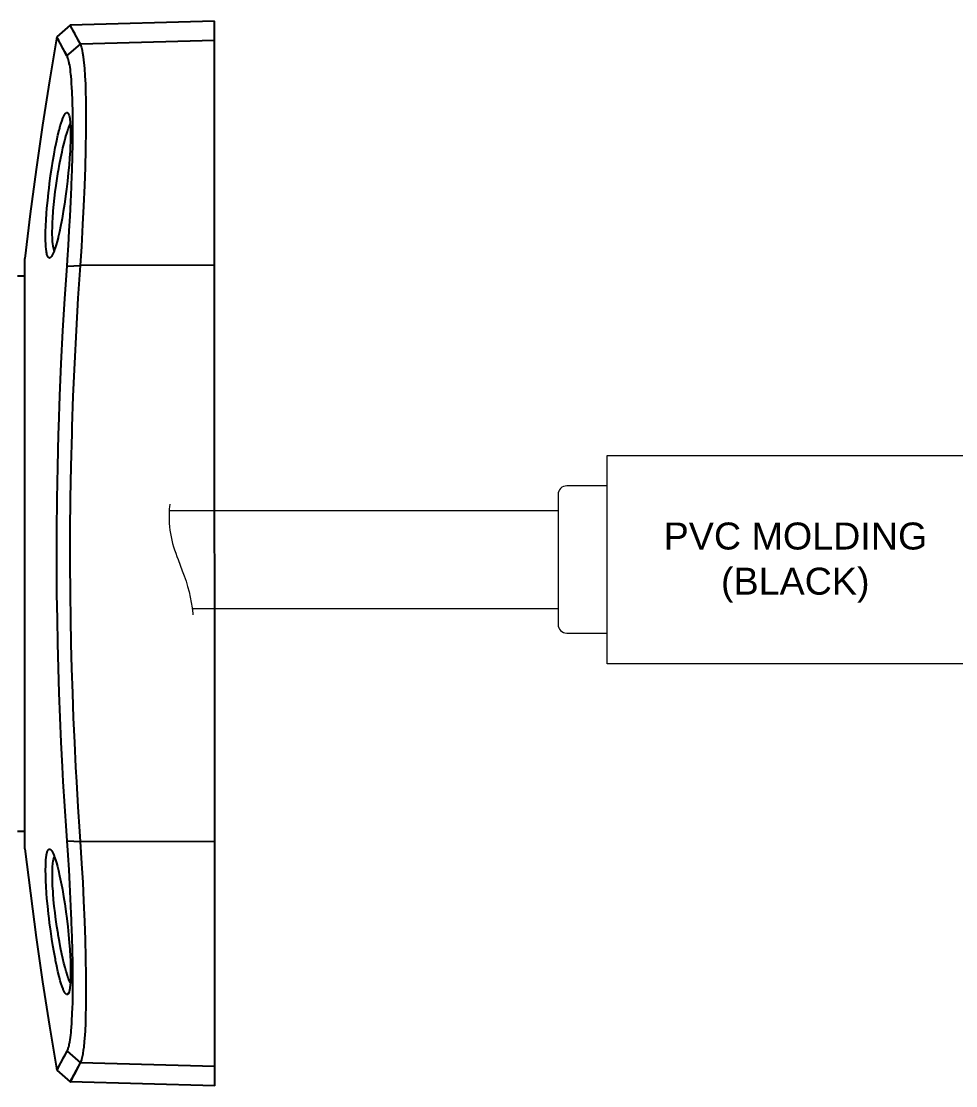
# Model space of a CAD drawing. Header units: millimetres. Extents: x -495897 to 1376592, y -28539 to 470976.
# Drawn here: x 271452 to 275776, y 256563 to 261486 of the extents above; entities that cross this region are included whole.
import ezdxf

# ---------------------------------------------------------------- set-up
doc = ezdxf.new("R2010")
doc.units = ezdxf.units.MM
doc.layers.add('PDF _0', color=7, linetype='Continuous')
doc.layers.add('PDF _Текст', color=7, linetype='Continuous')
doc.styles.add('PDF Arial', font='arial.ttf')

msp = doc.modelspace()

# ---------------------------------------------------------------- linework, layer by layer
at = {"color": 0}
for p, q in [((272346.054, 261485.548), (271677.854, 261468.024)), ((272346.314, 261396.16), (272346.054, 261485.548)), ((271677.854, 261468.024), (271615.584, 261414.1)), ((271725.564, 261380.066), (271677.854, 261468.219)), ((271687.214, 261451.15), (271678.374, 261467.114)), ((271692.544, 261441.335), (271687.214, 261451.15)), ((271699.044, 261429.141), (271692.544, 261441.335)), ((271663.164, 261325.947), (271615.584, 261414.1)), ((271616.104, 261412.995), (271615.584, 261414.1)), ((271620.784, 261404.61), (271616.104, 261412.995)), ((271624.814, 261397.265), (271620.784, 261404.61)), ((271630.274, 261387.411), (271624.814, 261397.265)), ((271636.904, 261375.022), (271630.274, 261387.411)), ((271715.554, 261398.5), (271699.044, 261429.141)), ((271725.564, 261380.066), (271715.554, 261398.5)), ((272346.314, 261396.16), (271725.564, 261380.066)), ((272346.444, 260357.876), (272346.314, 261396.16)), ((271644.314, 261360.709), (271636.904, 261375.022)), ((271653.414, 261344.199), (271644.314, 261360.709)), ((271663.424, 261325.765), (271653.414, 261344.199)), ((271663.164, 261325.765), (271725.564, 261380.066)), ((271728.164, 261373.787), (271725.564, 261380.066)), ((271730.894, 261366.26), (271728.164, 261373.787)), ((271731.674, 261363.231), (271730.894, 261366.26)), ((271734.664, 261351.037), (271731.674, 261363.231)), ((271737.004, 261338.661), (271734.664, 261351.037)), ((271739.864, 261320.409), (271737.004, 261338.661)), ((271664.854, 261322.931), (271663.424, 261325.947)), ((271666.284, 261319.486), (271664.854, 261322.931)), ((271667.714, 261315.547), (271666.284, 261319.486)), ((271668.884, 261311.647), (271667.714, 261315.547)), ((271670.574, 261305.914), (271668.884, 261311.647)), ((271672.134, 261299.622), (271670.574, 261305.914)), ((271673.824, 261292.472), (271672.134, 261299.622)), ((271674.084, 261291.003), (271673.824, 261292.472)), ((271675.774, 261282.059), (271674.084, 261291.003)), ((271741.684, 261306.603), (271739.864, 261320.409)), ((271744.414, 261280.824), (271741.684, 261306.603)), ((271677.334, 261272.751), (271675.774, 261282.059)), ((271678.764, 261262.52), (271677.334, 261272.751)), ((271680.194, 261251.431), (271678.764, 261262.52)), ((271681.494, 261239.042), (271680.194, 261251.431)), ((271682.144, 261231.892), (271681.494, 261239.042)), ((271745.584, 261267.2), (271744.414, 261280.824)), ((271747.924, 261232.802), (271745.584, 261267.2)), ((271683.574, 261215.239), (271682.144, 261231.892)), ((271684.874, 261197.858), (271683.574, 261215.239)), ((271686.174, 261179.242), (271684.874, 261197.858)), ((271749.744, 261194.283), (271747.924, 261232.802)), ((271750.654, 261167.23), (271749.744, 261194.283)), ((271687.214, 261159.339), (271686.174, 261179.242)), ((271687.604, 261149.849), (271687.214, 261159.339)), ((271688.514, 261126.735), (271687.604, 261149.849)), ((271751.824, 261114.762), (271750.654, 261167.23)), ((271689.164, 261102.191), (271688.514, 261126.735)), ((271689.684, 261076.243), (271689.164, 261102.191)), ((271752.474, 261057.25), (271751.824, 261114.762)), ((271645.874, 261040.558), (271647.044, 261043.626)), ((271647.044, 261043.626), (271648.474, 261046.473)), ((271648.474, 261046.473), (271649.904, 261049.541)), ((271649.904, 261049.541), (271651.334, 261052.206)), ((271651.334, 261052.206), (271653.024, 261054.91)), ((271653.024, 261054.91), (271654.844, 261057.432)), ((271654.844, 261057.432), (271655.494, 261058.667)), ((271655.494, 261058.667), (271656.794, 261059.915)), ((271656.794, 261059.915), (271657.834, 261061.202)), ((271657.834, 261061.202), (271658.874, 261062.073)), ((271658.874, 261062.073), (271659.784, 261062.801)), ((271659.784, 261062.801), (271660.694, 261063.308)), ((271660.694, 261063.308), (271661.604, 261063.49)), ((271661.604, 261063.49), (271662.514, 261063.672)), ((271662.514, 261063.672), (271663.424, 261063.854)), ((271663.424, 261063.854), (271663.554, 261063.854)), ((271663.554, 261063.854), (271664.074, 261063.672)), ((271664.074, 261063.672), (271664.594, 261063.672)), ((271664.594, 261063.672), (271664.984, 261063.49)), ((271664.984, 261063.49), (271665.504, 261063.308)), ((271665.504, 261063.308), (271665.894, 261062.983)), ((271665.894, 261062.983), (271666.284, 261062.801)), ((271666.284, 261062.801), (271666.804, 261062.437)), ((271666.804, 261062.437), (271667.064, 261062.073)), ((271667.064, 261062.073), (271667.454, 261061.696)), ((271667.454, 261061.696), (271667.844, 261061.202)), ((271667.844, 261061.202), (271669.404, 261058.862)), ((271669.404, 261058.862), (271670.834, 261055.963)), ((271670.834, 261055.963), (271672.134, 261052.388)), ((271672.134, 261052.388), (271672.914, 261050.412)), ((271672.914, 261050.412), (271674.474, 261043.444)), ((271674.474, 261043.444), (271675.904, 261035.553)), ((271690.074, 261048.085), (271689.684, 261076.243)), ((271690.074, 261046.655), (271690.074, 261048.085)), ((271752.084, 260973.738), (271752.474, 261041.663)), ((271752.474, 261041.663), (271752.474, 261057.25)), ((271627.934, 260985.204), (271632.354, 261001.35)), ((271632.354, 261001.35), (271636.254, 261014.779)), ((271636.254, 261014.779), (271640.414, 261026.622)), ((271640.414, 261026.622), (271644.574, 261037.529)), ((271644.574, 261037.711), (271645.874, 261040.558)), ((271644.574, 261037.529), (271644.574, 261037.711)), ((271669.404, 260988.272), (271671.614, 260994.187)), ((271671.614, 260994.187), (271674.994, 261002.403)), ((271674.994, 261002.403), (271678.634, 261009.605)), ((271675.904, 261035.553), (271676.424, 261031.25)), ((271676.424, 261031.25), (271677.724, 261020.148)), ((271677.724, 261020.148), (271678.634, 261007.265)), ((271678.634, 261007.265), (271678.764, 261004.561)), ((271678.764, 261004.561), (271679.544, 260987.544)), ((271690.204, 261024.282), (271690.204, 261027.116)), ((271690.204, 260971.944), (271690.204, 261024.282)), ((271615.714, 260933.607), (271621.304, 260958.333)), ((271621.304, 260958.333), (271627.024, 260981.629)), ((271627.024, 260981.629), (271627.934, 260985.204)), ((271654.584, 260941.316), (271659.784, 260959.061)), ((271659.784, 260959.061), (271660.694, 260962.09)), ((271660.694, 260962.09), (271665.114, 260976.078)), ((271665.114, 260976.078), (271669.404, 260988.272)), ((271679.674, 260948.518), (271679.284, 260930.955)), ((271679.544, 260987.544), (271679.674, 260970.891)), ((271679.674, 260970.891), (271679.674, 260948.518)), ((271689.684, 260917.331), (271690.204, 260971.944)), ((271750.784, 260899.768), (271752.084, 260973.738)), ((271603.364, 260870.739), (271609.084, 260901.185)), ((271609.084, 260901.185), (271610.124, 260906.736)), ((271610.124, 260906.736), (271615.714, 260933.607)), ((271640.284, 260881.516), (271644.574, 260900.821)), ((271644.574, 260900.821), (271649.644, 260921.959)), ((271649.644, 260921.959), (271654.584, 260941.316)), ((271678.244, 260903.525), (271677.334, 260885.78)), ((271679.284, 260930.955), (271678.244, 260903.525)), ((271688.514, 260859.455), (271689.684, 260917.331)), ((271750.784, 260893.476), (271750.784, 260899.768)), ((271597.774, 260838.499), (271603.364, 260870.739)), ((271628.844, 260824.511), (271634.434, 260853.54)), ((271634.434, 260853.54), (271640.284, 260881.516)), ((271675.384, 260853.722), (271672.654, 260820.052)), ((271677.334, 260885.78), (271675.384, 260853.722)), ((271686.824, 260797.822), (271688.514, 260859.455)), ((271748.444, 260809.834), (271750.784, 260893.476)), ((271587.634, 260771.679), (271592.964, 260808.599)), ((271592.964, 260808.599), (271597.774, 260838.499)), ((271623.384, 260794.052), (271628.844, 260824.511)), ((271672.654, 260820.052), (271669.404, 260784.562)), ((271684.484, 260731.002), (271686.824, 260797.822)), ((271745.584, 260726.725), (271748.444, 260809.834)), ((271582.564, 260734.434), (271587.634, 260771.679)), ((271613.114, 260725.997), (271617.664, 260758.237)), ((271617.664, 260758.237), (271622.864, 260790.295)), ((271622.864, 260790.295), (271623.384, 260794.052)), ((271665.504, 260746.771), (271661.084, 260709.162)), ((271669.404, 260784.562), (271665.504, 260746.771)), ((271577.494, 260692.652), (271580.094, 260713.621)), ((271580.094, 260713.621), (271582.564, 260734.434)), ((271605.704, 260667.757), (271609.084, 260697.514)), ((271609.084, 260697.514), (271613.114, 260725.997)), ((271661.084, 260709.162), (271656.924, 260677.104)), ((271681.104, 260650.922), (271683.964, 260717.924)), ((271683.964, 260717.924), (271684.484, 260731.002)), ((271741.424, 260630.876), (271745.584, 260726.725)), ((271570.604, 260622.075), (271573.854, 260657.019)), ((271573.854, 260657.019), (271577.494, 260692.652)), ((271602.454, 260637.662), (271605.704, 260667.757)), ((271656.534, 260674.764), (271651.594, 260639.456)), ((271656.924, 260677.104), (271656.534, 260674.764)), ((271677.854, 260583.738), (271681.104, 260650.922)), ((271568.654, 260596.491), (271570.604, 260622.075)), ((271597.644, 260578.551), (271599.594, 260604.694)), ((271599.594, 260604.694), (271599.854, 260608.828)), ((271599.854, 260608.828), (271602.454, 260637.662)), ((271646.134, 260605.981), (271640.674, 260574.053)), ((271651.594, 260639.456), (271646.134, 260605.981)), ((271737.264, 260545.765), (271741.424, 260630.876)), ((271565.404, 260538.979), (271566.704, 260566.903)), ((271566.704, 260566.903), (271568.654, 260596.491)), ((271595.434, 260530.724), (271596.344, 260554.02)), ((271596.344, 260554.02), (271597.644, 260578.551)), ((271638.984, 260565.304), (271633.654, 260537.185)), ((271640.674, 260574.053), (271638.984, 260565.304)), ((271674.084, 260516.593), (271677.854, 260583.738)), ((271564.364, 260490.775), (271564.494, 260513.343)), ((271564.494, 260513.343), (271565.274, 260537.731)), ((271565.274, 260537.731), (271565.404, 260538.979)), ((271595.174, 260515.501), (271595.434, 260530.724)), ((271595.304, 260498.848), (271595.174, 260515.501)), ((271628.064, 260511.185), (271622.344, 260486.654)), ((271633.654, 260537.185), (271628.064, 260511.185)), ((271670.054, 260449.591), (271674.084, 260516.593)), ((271731.414, 260443.312), (271737.264, 260545.765)), ((271564.494, 260470.001), (271564.364, 260490.775)), ((271564.884, 260456.741), (271564.494, 260470.001)), ((271565.534, 260443.312), (271564.884, 260456.741)), ((271595.694, 260483.807), (271595.304, 260498.848)), ((271596.344, 260470.001), (271595.694, 260483.807)), ((271596.604, 260467.843), (271596.344, 260470.001)), ((271597.644, 260457.118), (271596.604, 260467.843)), ((271598.944, 260447.797), (271597.644, 260457.118)), ((271613.114, 260451.203), (271608.694, 260437.579)), ((271617.274, 260466.608), (271613.114, 260451.203)), ((271621.954, 260484.496), (271617.274, 260466.608)), ((271622.344, 260486.654), (271621.954, 260484.496)), ((271566.704, 260431.482), (271565.534, 260443.312)), ((271568.004, 260420.562), (271566.704, 260431.482)), ((271568.654, 260417.351), (271568.004, 260420.744)), ((271569.304, 260413.906), (271568.654, 260417.351)), ((271570.084, 260410.513), (271569.304, 260413.906)), ((271570.734, 260407.679), (271570.084, 260410.513)), ((271570.734, 260407.497), (271570.734, 260407.679)), ((271571.514, 260404.598), (271570.734, 260407.497)), ((271572.164, 260402.258), (271571.514, 260404.598)), ((271572.944, 260400.295), (271572.164, 260402.258)), ((271594.264, 260402.635), (271592.834, 260400.152)), ((271595.174, 260404.234), (271594.264, 260402.635)), ((271596.734, 260407.302), (271595.174, 260404.234)), ((271598.164, 260410.331), (271596.734, 260407.302)), ((271599.594, 260413.542), (271598.164, 260410.331)), ((271599.854, 260443.312), (271598.944, 260447.797)), ((271601.024, 260416.805), (271599.594, 260413.542)), ((271601.024, 260437.215), (271599.854, 260443.312)), ((271602.584, 260432.028), (271601.024, 260437.215)), ((271602.324, 260419.834), (271601.024, 260416.805)), ((271603.624, 260423.084), (271602.324, 260419.834)), ((271602.844, 260431.287), (271602.584, 260432.028)), ((271602.974, 260430.741), (271602.844, 260431.287)), ((271603.234, 260430.234), (271602.974, 260430.741)), ((271603.624, 260429.87), (271603.234, 260430.234)), ((271603.754, 260429.142), (271603.624, 260429.87)), ((271603.754, 260423.591), (271603.624, 260423.084)), ((271603.884, 260428.817), (271603.754, 260429.142)), ((271604.014, 260428.271), (271603.884, 260428.817)), ((271604.274, 260427.894), (271604.014, 260428.271)), ((271608.694, 260437.579), (271604.274, 260425.008)), ((271604.404, 260427.348), (271604.274, 260427.894)), ((271604.794, 260426.841), (271604.404, 260427.348)), ((271604.794, 260426.659), (271604.794, 260426.841)), ((271665.504, 260382.407), (271670.054, 260449.591)), ((271725.694, 260355.718), (271731.414, 260443.312)), ((271468.684, 260303.757), (271468.424, 260389.193)), ((271573.854, 260398.176), (271572.944, 260400.295)), ((271574.114, 260397.448), (271573.854, 260398.176)), ((271575.024, 260395.849), (271574.114, 260397.448)), ((271575.934, 260394.562), (271575.024, 260395.849)), ((271576.844, 260393.327), (271575.934, 260394.562)), ((271577.754, 260392.443), (271576.844, 260393.327)), ((271578.664, 260391.897), (271577.754, 260392.443)), ((271579.314, 260391.351), (271578.664, 260391.897)), ((271580.224, 260390.987), (271579.314, 260391.351)), ((271581.134, 260390.792), (271580.224, 260390.987)), ((271581.914, 260390.792), (271581.134, 260390.792)), ((271582.564, 260390.792), (271581.914, 260390.61)), ((271583.084, 260390.792), (271582.564, 260390.792)), ((271583.864, 260391.169), (271583.084, 260390.792)), ((271584.384, 260391.351), (271583.864, 260391.169)), ((271584.904, 260391.715), (271584.384, 260391.351)), ((271585.424, 260391.897), (271584.904, 260391.715)), ((271586.204, 260392.443), (271585.424, 260391.897)), ((271586.594, 260392.768), (271586.204, 260392.443)), ((271586.204, 260392.443), (271586.204, 260392.443)), ((271587.114, 260393.132), (271586.594, 260392.768)), ((271587.634, 260393.691), (271587.114, 260393.132)), ((271588.804, 260394.926), (271587.634, 260393.691)), ((271590.104, 260396.343), (271588.804, 260394.926)), ((271591.534, 260398.176), (271590.104, 260396.343)), ((271592.834, 260400.152), (271591.534, 260398.176)), ((271653.544, 260203.787), (271663.424, 260352.819)), ((271663.554, 260352.819), (271665.504, 260382.407)), ((271663.554, 260352.819), (271725.694, 260355.718)), ((271715.684, 260205.763), (271725.694, 260355.718)), ((272346.444, 260357.876), (271725.694, 260355.718)), ((272346.834, 257690.744), (272346.444, 260357.876)), ((271434.754, 260308.06), (271468.424, 260308.06)), ((271468.814, 258917.177), (271468.684, 260303.757)), ((271706.714, 260055.093), (271715.684, 260205.763)), ((271644.574, 260054.027), (271653.544, 260203.787)), ((271636.904, 259903.539), (271644.574, 260054.027)), ((271699.044, 259904.085), (271706.714, 260055.093)), ((271630.404, 259752.7), (271636.904, 259903.539)), ((271692.544, 259752.349), (271699.044, 259904.085)), ((271625.204, 259608.491), (271630.404, 259752.7)), ((271687.604, 259609.739), (271692.544, 259752.349)), ((271620.394, 259425.581), (271624.164, 259576.069)), ((271624.164, 259576.069), (271625.204, 259608.491)), ((271682.664, 259427.908), (271686.694, 259579.111)), ((271686.694, 259579.111), (271687.604, 259609.739)), ((271617.664, 259276.536), (271620.394, 259425.581)), ((271680.064, 259278.148), (271682.664, 259427.908)), ((271616.234, 259128.557), (271617.664, 259276.536)), ((271678.634, 259129.636), (271680.064, 259278.148)), ((271616.104, 258981.839), (271616.234, 259128.557)), ((271678.374, 258982.203), (271678.634, 259129.636)), ((271617.014, 258836.369), (271616.104, 258981.839)), ((271679.284, 258836.018), (271678.374, 258982.203)), ((271468.814, 257729.432), (271468.814, 258917.177)), ((271618.574, 258722.086), (271617.014, 258836.369)), ((271680.974, 258721.54), (271679.284, 258835.836)), ((271620.784, 258607.972), (271618.574, 258722.086)), ((271683.314, 258607.062), (271680.974, 258721.54)), ((271623.774, 258493.845), (271620.784, 258607.972)), ((271686.174, 258492.779), (271683.314, 258607.062)), ((271627.414, 258379.731), (271623.774, 258493.845)), ((271689.684, 258378.301), (271686.174, 258492.779)), ((271631.704, 258265.617), (271627.414, 258379.731)), ((271693.974, 258264.005), (271689.684, 258378.301)), ((271636.644, 258151.503), (271631.704, 258265.617)), ((271699.044, 258149.709), (271693.974, 258264.005)), ((271642.364, 258037.389), (271636.644, 258151.503)), ((271704.764, 258035.413), (271699.044, 258149.709)), ((271646.134, 257969.854), (271642.364, 258037.389)), ((271708.534, 257967.696), (271704.764, 258035.413)), ((271653.024, 257855.909), (271646.134, 257969.854)), ((271715.294, 257853.413), (271708.534, 257967.696)), ((271660.564, 257741.795), (271653.024, 257855.909)), ((271722.834, 257739.286), (271715.294, 257853.413)), ((271433.844, 257740.547), (271468.814, 257740.547)), ((271468.814, 257659.219), (271468.814, 257729.432)), ((271663.684, 257695.58), (271660.564, 257741.795)), ((271663.684, 257695.58), (271726.084, 257692.889)), ((271668.364, 257628.578), (271663.684, 257695.58)), ((271726.084, 257692.889), (271722.834, 257739.286)), ((271572.034, 257644.698), (271572.684, 257647.038)), ((271572.684, 257647.038), (271573.464, 257649.001)), ((271573.464, 257649.001), (271574.504, 257650.977)), ((271574.504, 257650.977), (271575.414, 257652.589)), ((271574.504, 257650.977), (271574.504, 257650.977)), ((271575.414, 257652.589), (271576.324, 257654.019)), ((271576.324, 257654.019), (271577.234, 257655.085)), ((271577.234, 257655.085), (271578.144, 257655.995)), ((271578.144, 257655.995), (271578.794, 257656.528)), ((271578.794, 257656.528), (271579.704, 257657.061)), ((271579.704, 257657.061), (271580.614, 257657.425)), ((271580.614, 257657.425), (271581.264, 257657.594)), ((271581.264, 257657.594), (271582.174, 257657.776)), ((271582.174, 257657.776), (271582.174, 257657.776)), ((271582.174, 257657.776), (271582.954, 257657.594)), ((271582.954, 257657.594), (271583.474, 257657.425)), ((271583.474, 257657.425), (271583.994, 257657.425)), ((271583.994, 257657.425), (271584.774, 257657.061)), ((271584.774, 257657.061), (271585.294, 257656.71)), ((271585.294, 257656.71), (271585.814, 257656.528)), ((271585.814, 257656.528), (271586.334, 257656.164)), ((271586.334, 257656.164), (271586.854, 257655.631)), ((271586.854, 257655.631), (271587.374, 257655.267)), ((271587.374, 257655.267), (271587.764, 257654.916)), ((271587.764, 257654.916), (271589.194, 257653.486)), ((271589.194, 257653.486), (271590.494, 257652.043)), ((271590.494, 257652.043), (271591.794, 257650.262)), ((271591.794, 257650.262), (271593.094, 257648.286)), ((271593.094, 257648.286), (271594.524, 257645.777)), ((271594.524, 257645.777), (271595.694, 257643.632)), ((272346.834, 257690.744), (271726.084, 257692.889)), ((271732.584, 257590.241), (271726.084, 257692.889)), ((272346.834, 256652.421), (272346.834, 257690.744)), ((271565.274, 257593.829), (271566.054, 257606.907)), ((271566.054, 257606.907), (271567.224, 257618.555)), ((271567.224, 257618.555), (271568.654, 257629.111)), ((271568.654, 257629.111), (271569.174, 257632.335)), ((271569.174, 257632.335), (271569.694, 257635.572)), ((271569.694, 257635.572), (271570.344, 257638.796)), ((271570.344, 257638.796), (271571.384, 257641.838)), ((271571.384, 257642.02), (271572.034, 257644.698)), ((271571.384, 257641.838), (271571.384, 257642.02)), ((271595.694, 257643.632), (271596.084, 257643.086)), ((271596.084, 257643.086), (271597.644, 257639.68)), ((271597.644, 257639.68), (271599.204, 257636.456)), ((271598.034, 257592.386), (271599.204, 257600.992)), ((271599.204, 257636.456), (271600.634, 257633.232)), ((271599.204, 257600.992), (271600.634, 257608.519)), ((271600.634, 257633.232), (271601.934, 257629.839)), ((271600.634, 257608.519), (271602.064, 257613.706)), ((271601.934, 257629.839), (271603.364, 257626.602)), ((271602.064, 257613.706), (271603.624, 257618.009)), ((271603.364, 257626.602), (271604.664, 257623.209)), ((271603.624, 257618.009), (271605.184, 257621.779)), ((271605.704, 257620.518), (271610.124, 257607.44)), ((271610.124, 257607.44), (271614.414, 257593.114)), ((271672.654, 257561.407), (271668.364, 257628.578)), ((271564.494, 257559.249), (271564.884, 257580.036)), ((271564.884, 257537.032), (271564.494, 257559.249)), ((271564.884, 257580.036), (271565.274, 257593.829)), ((271595.434, 257545.807), (271595.824, 257561.94)), ((271595.824, 257561.94), (271596.084, 257563.721)), ((271596.084, 257563.721), (271596.604, 257576.812)), ((271596.604, 257576.812), (271597.644, 257588.447)), ((271597.644, 257588.447), (271598.034, 257592.386)), ((271614.414, 257593.114), (271618.964, 257576.981)), ((271618.964, 257576.981), (271623.644, 257558.183)), ((271623.644, 257558.183), (271623.644, 257557.819)), ((271623.644, 257557.819), (271629.364, 257532.911)), ((271676.424, 257494.392), (271672.654, 257561.407)), ((271737.524, 257502.816), (271732.584, 257590.241)), ((271565.534, 257512.67), (271564.884, 257537.032)), ((271565.534, 257511.24), (271565.534, 257512.67)), ((271566.834, 257483.654), (271565.534, 257511.24)), ((271595.694, 257529.869), (271595.434, 257545.807)), ((271596.084, 257508.913), (271595.694, 257529.869)), ((271596.864, 257486.514), (271596.084, 257508.913)), ((271629.364, 257532.911), (271634.824, 257506.586)), ((271634.824, 257506.586), (271640.284, 257478.103)), ((271741.814, 257417.913), (271737.524, 257502.816)), ((271568.784, 257454.092), (271566.834, 257483.654)), ((271570.734, 257428.118), (271568.784, 257454.092)), ((271598.554, 257462.152), (271596.864, 257486.514)), ((271599.204, 257451.765), (271598.554, 257462.152)), ((271601.544, 257423.1), (271599.204, 257451.765)), ((271640.284, 257478.103), (271641.844, 257469.861)), ((271641.844, 257469.861), (271647.434, 257437.79)), ((271680.064, 257427.221), (271676.424, 257494.392)), ((271573.984, 257393.538), (271570.734, 257428.118)), ((271604.664, 257393.187), (271601.544, 257423.1)), ((271647.434, 257437.79), (271652.634, 257403.938)), ((271652.634, 257403.938), (271657.574, 257368.461)), ((271683.054, 257360.037), (271680.064, 257427.221)), ((271745.974, 257322.246), (271741.814, 257417.913)), ((271577.754, 257357.71), (271573.984, 257393.538)), ((271580.094, 257336.572), (271577.754, 257357.71)), ((271608.174, 257362.013), (271604.664, 257393.187)), ((271608.174, 257361.649), (271608.174, 257362.013)), ((271612.074, 257331.372), (271608.174, 257361.649)), ((271657.574, 257368.461), (271657.834, 257367.213)), ((271657.834, 257367.213), (271661.994, 257335.857)), ((271684.354, 257330.488), (271683.054, 257360.037)), ((271582.824, 257315.616), (271580.094, 257336.572)), ((271587.764, 257278.345), (271582.824, 257315.616)), ((271616.754, 257298.768), (271612.074, 257331.372)), ((271661.994, 257335.857), (271666.414, 257298.053)), ((271684.874, 257317.41), (271684.354, 257330.488)), ((271687.214, 257250.577), (271684.874, 257317.41)), ((271748.834, 257239.111), (271745.974, 257322.246)), ((271593.094, 257241.451), (271587.764, 257278.345)), ((271621.824, 257266.177), (271616.754, 257298.768)), ((271622.734, 257260.977), (271621.824, 257266.177)), ((271628.064, 257230.154), (271622.734, 257260.977)), ((271666.414, 257298.053), (271670.184, 257260.444)), ((271670.184, 257260.444), (271673.434, 257225.864)), ((271598.034, 257211.356), (271593.094, 257241.451)), ((271603.624, 257179.103), (271598.034, 257211.356)), ((271633.654, 257200.605), (271628.064, 257230.154)), ((271673.434, 257225.864), (271675.904, 257192.363)), ((271689.034, 257188.957), (271687.214, 257250.577)), ((271751.174, 257155.638), (271748.834, 257239.111)), ((271609.344, 257148.475), (271603.624, 257179.103)), ((271639.504, 257172.122), (271633.654, 257200.605)), ((271644.184, 257150.802), (271639.504, 257172.122)), ((271675.904, 257192.363), (271677.854, 257160.292)), ((271677.854, 257160.292), (271678.764, 257142.924)), ((271690.074, 257131.276), (271689.034, 257188.957)), ((271751.174, 257149.372), (271751.174, 257155.638)), ((271610.384, 257142.742), (271609.344, 257148.475)), ((271615.844, 257115.871), (271610.384, 257142.742)), ((271621.434, 257090.963), (271615.844, 257115.871)), ((271649.384, 257129.3), (271644.184, 257150.802)), ((271654.454, 257109.592), (271649.384, 257129.3)), ((271659.654, 257091.327), (271654.454, 257109.592)), ((271678.764, 257142.924), (271679.674, 257115.871)), ((271679.674, 257115.871), (271680.064, 257098.49)), ((271690.594, 257076.455), (271690.074, 257131.276)), ((271752.474, 257075.376), (271751.174, 257149.372)), ((271627.154, 257067.68), (271621.434, 257090.963)), ((271628.064, 257064.092), (271627.154, 257067.68)), ((271632.354, 257048.154), (271628.064, 257064.092)), ((271660.694, 257087.739), (271659.654, 257091.327)), ((271665.114, 257073.413), (271660.694, 257087.739)), ((271669.404, 257061.05), (271665.114, 257073.413)), ((271672.004, 257054.602), (271669.404, 257061.05)), ((271675.514, 257046.178), (271672.004, 257054.602)), ((271679.934, 257059.971), (271679.284, 257043.136)), ((271680.194, 257076.455), (271679.934, 257059.971)), ((271680.064, 257098.49), (271680.194, 257076.455)), ((271690.854, 257024.143), (271690.594, 257076.455)), ((271752.734, 257007.477), (271752.474, 257075.376)), ((271636.644, 257034.53), (271632.354, 257048.154)), ((271640.674, 257022.349), (271636.644, 257034.53)), ((271644.964, 257011.429), (271640.674, 257022.349)), ((271646.004, 257008.387), (271644.964, 257011.429)), ((271647.434, 257005.332), (271646.004, 257008.387)), ((271648.734, 257002.29), (271647.434, 257005.332)), ((271676.294, 257012.495), (271674.864, 257004.799)), ((271678.894, 257038.833), (271675.514, 257046.178)), ((271676.814, 257016.616), (271676.294, 257012.495)), ((271678.114, 257027.731), (271676.814, 257016.616)), ((271679.154, 257040.445), (271678.114, 257027.731)), ((271679.284, 257043.136), (271679.154, 257040.445)), ((271690.594, 257021.452), (271690.594, 257024.143)), ((271752.734, 256991.539), (271752.734, 257007.477)), ((271650.164, 256999.43), (271648.734, 257002.29)), ((271650.164, 256999.248), (271650.164, 256999.43)), ((271651.724, 256996.375), (271650.164, 256999.248)), ((271653.414, 256993.697), (271651.724, 256996.375)), ((271655.104, 256991.188), (271653.414, 256993.697)), ((271656.014, 256989.927), (271655.104, 256991.188)), ((271657.184, 256988.497), (271656.014, 256989.927)), ((271658.224, 256987.236), (271657.184, 256988.497)), ((271659.264, 256986.339), (271658.224, 256987.236)), ((271660.174, 256985.624), (271659.264, 256986.339)), ((271661.214, 256985.273), (271660.174, 256985.624)), ((271662.124, 256984.909), (271661.214, 256985.273)), ((271663.034, 256984.727), (271662.124, 256984.909)), ((271663.944, 256984.727), (271663.034, 256984.727)), ((271664.464, 256984.727), (271663.684, 256984.727)), ((271663.944, 256984.727), (271664.594, 256985.624)), ((271664.984, 256984.909), (271664.464, 256984.727)), ((271664.594, 256985.624), (271665.504, 256986.703)), ((271665.374, 256985.091), (271664.984, 256984.909)), ((271665.894, 256985.273), (271665.374, 256985.091)), ((271665.504, 256986.703), (271666.414, 256987.6)), ((271666.414, 256985.455), (271665.894, 256985.273)), ((271666.414, 256987.6), (271667.064, 256988.679)), ((271666.804, 256985.806), (271666.414, 256985.455)), ((271667.064, 256986.17), (271666.804, 256985.806)), ((271667.064, 256988.679), (271668.104, 256989.563)), ((271667.324, 256986.17), (271667.064, 256986.17)), ((271667.714, 256986.521), (271667.324, 256986.17)), ((271668.104, 256986.885), (271667.714, 256986.521)), ((271668.104, 256989.563), (271668.754, 256990.642)), ((271668.364, 256987.236), (271668.104, 256986.885)), ((271670.054, 256989.563), (271668.234, 256987.236)), ((271668.754, 256990.642), (271669.664, 256991.539)), ((271669.664, 256991.539), (271670.574, 256992.618)), ((271671.484, 256992.436), (271670.054, 256989.563)), ((271670.574, 256992.618), (271671.224, 256993.515)), ((271671.224, 256993.515), (271672.134, 256994.581)), ((271672.654, 256996.011), (271671.484, 256992.436)), ((271673.174, 256997.805), (271672.654, 256996.011)), ((271674.864, 257004.799), (271673.174, 256997.805)), ((271689.554, 256946.572), (271690.074, 256972.728)), ((271690.074, 256974.158), (271690.594, 257002.29)), ((271690.074, 256972.728), (271690.074, 256974.158)), ((271752.214, 256934.04), (271752.734, 256991.539)), ((271687.864, 256898.924), (271688.774, 256922.033)), ((271688.774, 256922.033), (271689.554, 256946.572)), ((271751.174, 256881.542), (271752.214, 256934.04)), ((271685.394, 256850.733), (271686.434, 256869.362)), ((271686.434, 256869.362), (271687.604, 256889.426)), ((271687.604, 256889.426), (271687.864, 256898.924)), ((271750.264, 256854.494), (271751.174, 256881.542)), ((271680.584, 256797.167), (271682.014, 256809.527)), ((271682.014, 256809.527), (271682.534, 256816.695)), ((271682.534, 256816.695), (271684.094, 256833.356)), ((271684.094, 256833.356), (271685.394, 256850.733)), ((271745.974, 256781.404), (271748.314, 256815.979)), ((271748.314, 256815.979), (271750.264, 256854.494)), ((271674.474, 256757.575), (271676.294, 256766.353)), ((271676.294, 256766.353), (271677.724, 256775.851)), ((271677.724, 256775.851), (271679.284, 256786.06)), ((271679.284, 256786.06), (271680.584, 256797.167)), ((271742.204, 256741.992), (271744.934, 256767.788)), ((271744.934, 256767.788), (271745.974, 256781.404)), ((271616.104, 256634.503), (271663.684, 256722.643)), ((271654.194, 256705.803), (271663.684, 256722.643)), ((271663.684, 256722.643), (271665.374, 256725.688)), ((271663.684, 256722.643), (271726.084, 256668.361)), ((271665.374, 256725.688), (271666.804, 256729.091)), ((271666.804, 256729.091), (271668.234, 256733.035)), ((271668.234, 256733.035), (271669.404, 256736.974)), ((271669.404, 256736.974), (271671.094, 256742.707)), ((271671.094, 256742.707), (271672.654, 256748.798)), ((271672.654, 256748.798), (271674.084, 256755.966)), ((271674.084, 256755.966), (271674.474, 256757.575)), ((271735.184, 256697.562), (271737.524, 256709.747)), ((271737.524, 256709.747), (271740.384, 256728.197)), ((271740.384, 256728.197), (271742.204, 256741.992)), ((271626.114, 256652.599), (271631.834, 256662.628)), ((271631.834, 256662.628), (271638.334, 256675.167)), ((271638.334, 256675.167), (271645.874, 256689.861)), ((271645.874, 256689.861), (271654.194, 256705.803)), ((271678.374, 256580.4), (271726.084, 256668.541)), ((271726.084, 256668.541), (271728.814, 256674.631)), ((272346.834, 256652.421), (271726.084, 256668.541)), ((271728.814, 256674.631), (271731.284, 256682.335)), ((271731.284, 256682.335), (271732.194, 256685.202)), ((271732.194, 256685.202), (271735.184, 256697.562)), ((271616.104, 256634.503), (271616.754, 256635.401)), ((271616.104, 256634.503), (271678.374, 256580.4)), ((271616.754, 256635.401), (271618.834, 256638.983)), ((271618.834, 256638.983), (271621.824, 256644.895)), ((271621.824, 256644.895), (271626.114, 256652.599)), ((271693.974, 256608.884), (271700.604, 256621.07)), ((271700.604, 256621.07), (271708.144, 256635.222)), ((271708.144, 256635.222), (271716.594, 256650.984)), ((272346.704, 256563.024), (272346.834, 256652.421)), ((271678.374, 256580.4), (271679.154, 256581.657)), ((272346.704, 256563.024), (271678.374, 256580.4)), ((271679.154, 256581.657), (271684.094, 256590.792)), ((271684.094, 256590.792), (271688.514, 256598.676)), ((271688.514, 256598.676), (271693.974, 256608.884))]:
    msp.add_line(p, q, dxfattribs=at)
for points in [[(271615.584, 261414.1), (271581.784, 261209.792), (271550.194, 261005.12), (271520.814, 260800.11), (271493.514, 260594.801), (271468.424, 260389.193)], [(271690.204, 261027.116), (271690.204, 261031.016), (271690.204, 261034.942), (271690.074, 261038.868), (271690.074, 261042.781), (271690.074, 261046.655)], [(271603.754, 260423.591), (271603.884, 260423.903), (271603.884, 260424.176), (271604.014, 260424.449), (271604.144, 260424.722), (271604.274, 260425.008)], [(271468.814, 257659.219), (271493.904, 257453.637), (271521.204, 257248.354), (271550.584, 257043.383), (271582.174, 256838.699), (271615.844, 256634.324)], [(271605.704, 257620.518), (271605.444, 257621.051), (271605.314, 257621.597), (271605.054, 257622.13), (271604.794, 257622.663), (271604.664, 257623.209)], [(271690.464, 257002.29), (271690.464, 257006.138), (271690.594, 257009.96), (271690.594, 257013.782), (271690.594, 257017.604), (271690.594, 257021.452)]]:
    msp.add_lwpolyline(points, dxfattribs=at)
at = {"layer": 'PDF _0', "lineweight": 0}
msp.add_lwpolyline([(274162.7, 259478.168), (275920.331, 259478.168), (275920.331, 258514.441), (274162.7, 258514.441)], close=True, dxfattribs=at)
for points in [[(274162.7, 259336.549), (273975.776, 259337.149, 0.41421361), (273935.87, 259296.944), (273935.87, 258696.565, 0.41421361), (273975.476, 258656.06), (274162.7, 258656.06)], [(272139.235, 259251.938), (272139.235, 259250.738), (272138.635, 259249.538), (272137.434, 259242.937, 0.12715849), (272178.24, 258996.305), (272196.842, 258944.698, -0.07087447), (272245.449, 258747.272), (272245.449, 258742.471), (272245.449, 258741.271)]]:
    msp.add_lwpolyline(points, format="xyb", dxfattribs=at)
for points in [[(272134.434, 259223.134), (273935.87, 259223.134)], [(272243.648, 258769.475), (273935.87, 258769.475)]]:
    msp.add_lwpolyline(points, dxfattribs=at)

# ---------------------------------------------------------------- texts
at = {"layer": 'PDF _Текст', "attachment_point": 7, "style": 'PDF Arial'}
for s, insert, char_height in [('PVC MOLDING', (274424.335, 259040.984), 124.73833), ('(BLACK)', (274689.569, 258796.411), 124.7383)]:
    msp.add_mtext(s, dxfattribs=dict(at, insert=insert, char_height=char_height))

doc.saveas('drawing.dxf')
